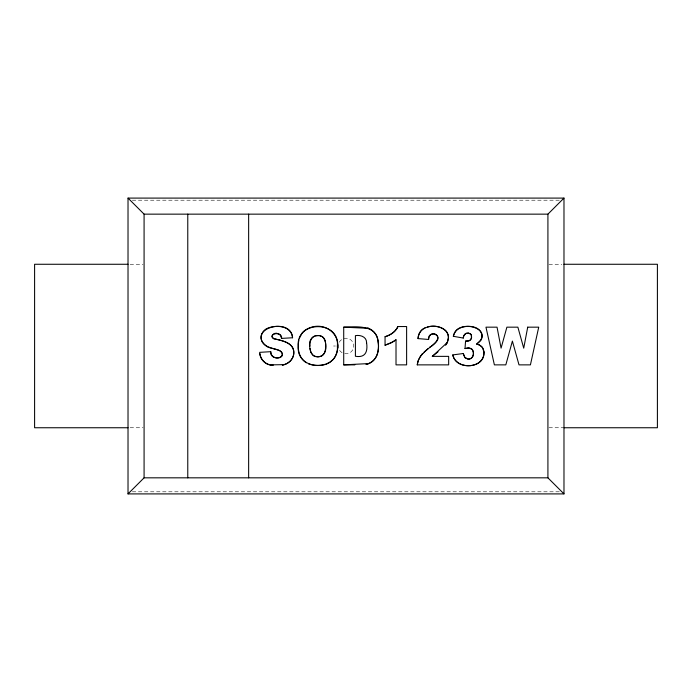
<?xml version="1.0" encoding="UTF-8"?>
<svg xmlns="http://www.w3.org/2000/svg" width="692" height="692" viewBox="0 0 692 692"><rect width="100%" height="100%" fill="white"/><g stroke="black" fill="none" stroke-linecap="round" stroke-linejoin="round"><path stroke-width="0.52" stroke-dasharray="3.46 2.59" d="M132.336 200.213L559.664 200.213M130.122 264.266L143.01 264.266M548.99 264.266L561.878 264.266M333.544 346.009L335.412 346.009M130.122 427.751L143.01 427.751M548.998 427.751L562.951 427.751M132.336 491.796L559.664 491.796M343.985 338.483A7.785 7.785 0 0 1 353.785 346.009A7.785 7.785 0 0 1 343.985 353.525M342.108 352.747A7.785 7.785 0 0 1 342.108 339.262"/><path stroke-width="1.04" d="M319.41 356.691C309.341 358.551 307.663 344.348 311.884 338.103A6.963 6.963 0 0 1 313.346 336.693L314.817 335.905M309.938 346.13C307.084 334.461 325.102 330.975 325.56 343.197M483.933 352.349C484.634 369.061 455.872 370.376 452.819 354.909L463.251 353.525L464.946 357.652L468.397 359.096A5.484 5.484 0 0 0 469.461 359.01C473.242 358.318 474.323 353.465 472.783 350.403A4.541 4.541 0 0 0 472.091 349.399L469.141 347.998A6.436 6.436 0 0 0 468.017 347.981L465.007 348.56L465.56 341.113L469.176 340.741A4.429 4.429 0 0 0 470.102 340.118L471.027 339.045A4.247 4.247 0 0 0 471.425 338.224L471.338 335.153M418.037 338.604C418.288 324.816 438.105 323.06 446.072 330.949A10.518 10.518 0 0 1 448.381 337.35L447.248 342.54L432.301 356.363L448.658 356.363L448.658 364.866L417.259 364.866C418.279 353.915 429.62 348.733 436.418 341.597C442.854 334.495 427.82 329.773 428.564 339.461L418.037 338.604C418.487 334.149 420.641 329.513 425.087 327.826M428.564 339.461C428.599 336.2 431.358 332.662 434.905 333.933C442.197 337.073 433.841 345.507 429.723 347.185M298.935 339.867C297.465 346.804 298.122 354.961 303.304 360.29A15.146 15.146 0 0 0 306.4 362.79M454.151 333.985L453.346 336.303L463.251 338.059C463 334.4 467.221 331.641 470.275 333.821A3.373 3.373 0 0 1 470.863 334.374L471.044 334.617A3.373 3.373 0 0 1 471.442 335.369M463.251 338.059L463.908 335.542L465.335 333.778A3.996 3.996 0 0 1 466.226 333.336L468.596 333.146L470.577 334.072A3.114 3.114 0 0 1 471.131 334.738M417.259 364.866L418.34 360.385L420.433 356.302L422.777 353.448L421.428 354.909M453.346 336.303C456.417 317.429 496.51 328.492 476.65 344.071C480.222 344.625 483.362 347.453 483.82 351.112M299.402 338.241L302.023 333.25A16.072 16.072 0 0 1 304.913 330.343C323.147 318.069 345.472 335.179 335.369 356.069A16.556 16.556 0 0 1 333.112 359.537L329.972 362.349L326.252 364.234M385.055 345.204L390.798 343.042L396.014 339.807L396.014 364.866L406.619 364.866L406.619 326.546L397.943 326.546C395.565 331.84 390.426 335.058 385.055 336.727L385.055 345.204L393.03 341.839M397.943 326.546C395.582 331.857 390.47 335.144 385.055 336.727M454.635 333.016L455.708 331.364A11.738 11.738 0 0 1 457.646 329.409C465.076 324.228 481.736 324.989 482.004 336.546A8.027 8.027 0 0 1 481.623 338.717A7.517 7.517 0 0 1 480.724 340.55L476.65 344.071L479.452 345.04L481.701 346.692A8.685 8.685 0 0 1 482.696 347.998L483.916 352.02M445.691 344.919L447.248 342.54M445.665 345.04C454.938 332.402 439.333 323.095 427.483 327.065M128.02 493.88L144.083 477.826L144.083 214.148L128.02 198.094L128.02 493.906L563.98 493.906L563.98 198.094L128.02 198.094M144.083 214.148L547.917 214.148L563.98 198.094M424.153 352.038L428.132 348.569M432.301 356.363L438.027 351.813M393.774 341.329L396.014 339.807M367.651 327.973C372.521 329.427 376.076 333.63 377.451 338.431A30.993 30.993 0 0 1 377.564 353.508C376.137 358.958 371.552 363.291 365.999 364.303C376.111 362.729 379.692 351.233 378.213 342.306C377.348 324.444 356.354 326.641 343.716 327.169L343.716 364.866L354.866 364.866M282.397 365.013C288.599 364.182 294.1 358.672 293.806 352.228C293.451 342.194 281.333 340.473 273.807 338.699C269.032 336.822 274.672 331.425 278.002 333.778A4.351 4.351 0 0 1 280.416 335.447L281.618 338.405L292.578 337.757C291.436 325.309 274.983 324.28 266.1 328.925C262.873 330.897 260.927 334.668 261.143 338.431C262.008 347.384 273.184 347.972 279.654 350.654C289.645 357.712 269.837 362.02 270.736 351.674L259.673 352.349C259.907 359.555 266.1 365.61 273.375 365.168M319.73 356.631C327.454 354.607 327.221 343.016 323.294 337.601A7.084 7.084 0 0 0 322.117 336.615L319.488 335.559L315.422 335.698M325.396 364.468C319.886 366.042 313.805 365.774 308.433 363.828M465.007 348.56L468.449 347.964L470.811 348.457A4.1 4.1 0 0 1 471.702 349.027A4.437 4.437 0 0 1 472.48 349.892C474.037 352.444 473.812 356.371 471.278 358.24A4.403 4.403 0 0 1 470.223 358.802L468.726 359.096A5.709 5.709 0 0 1 467.437 359.001L464.816 357.496L463.251 353.525M282.353 365.004C288.183 364.26 293.399 359.451 293.797 353.456C294.619 342.713 281.644 340.568 273.842 338.717C267.025 333.674 282.405 330.586 281.618 338.405M343.716 364.866L368.646 363.585M270.209 364.874L284.109 364.649M128.02 264.266L34.6 264.266L34.6 427.751L128.02 427.751M563.98 264.266L657.4 264.266L657.4 427.751L563.98 427.751M144.083 477.826L547.917 477.826L563.98 493.88M343.716 327.169L368.663 328.319M465.56 341.113L468.034 341.13L469.842 340.326A4.905 4.905 0 0 0 470.871 339.288L471.607 337.48L471.408 335.317M270.875 365.004C265.053 364.347 260.573 359.416 259.846 353.716M452.819 354.909C455.942 370.817 485.871 368.741 483.864 351.415M270.736 351.674C270.589 357.15 277.726 360.117 281.566 356.466C285.562 348.491 270.295 349.486 266.515 346.251C245.47 329.089 290.951 315.941 292.578 337.757M310.042 348.526L310.942 352.462L312.983 355.264A6.436 6.436 0 0 0 314.765 356.293L318.078 356.812L321.123 356.207A6.565 6.565 0 0 0 322.498 355.437C326.07 352.73 325.577 347.505 325.595 343.561M547.917 214.148L547.917 477.826M248.644 214.148L248.644 477.826M187.774 214.148L187.774 477.826M366.604 342.808C367.936 351.986 365.229 357.989 355.411 356.268L355.411 335.646C360.402 334.668 366.769 336.866 366.604 342.808M337.35 346.121C339.72 371.742 295.917 371.933 298.252 346.035C295.899 320.413 339.997 319.972 337.35 346.121M527.711 327.169L523.723 348.163L517.875 327.169L506.89 327.169L501.077 348.137L497.038 327.169L485.974 327.169L494.382 364.866L505.817 364.866L512.391 341.113L519.009 364.866L530.418 364.866L538.722 327.169L527.711 327.169"/></g></svg>
